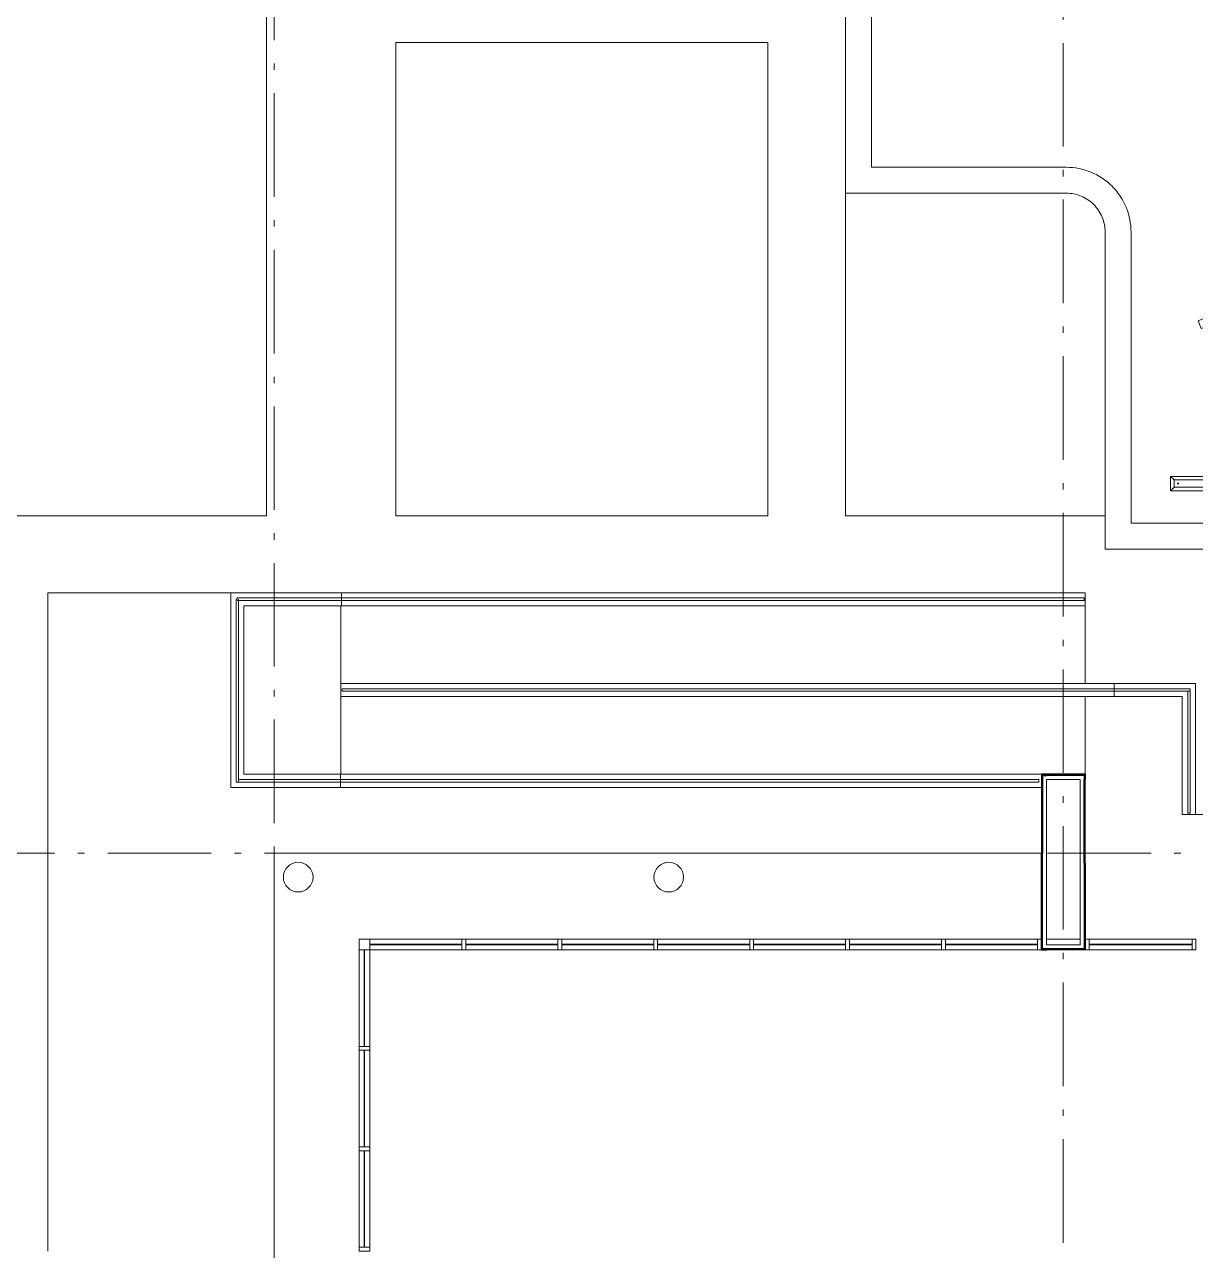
# Model space of a CAD drawing. Header units: metres. Extents: x -55 to 260, y -121 to 64.
# Drawn here: x -16.05 to 2.04, y 9.1 to 28.05 of the extents above; entities that cross this region are included whole.
import ezdxf

# ---------------------------------------------------------------- set-up
doc = ezdxf.new("R2010")
doc.units = ezdxf.units.M
doc.linetypes.add('01_Grid', pattern=[2.32, 1.6, -0.36, 0, -0.36])
for name, color, linetype, lineweight in [('0-1', 7, 'Continuous', 5), ('03EJES-1', 1, '01_Grid', 5), ('06MUR-2', 53, 'Continuous', 25), ('06MUREXT-1', 9, 'Continuous', 15), ('06MUREXT-2', 133, 'Continuous', 5), ('26VENT-1', 253, 'Continuous', 5), ('26VENT-2', 133, 'Continuous', 5), ('26VENT-3', 213, 'Continuous', 9), ('45ESTAC-1', 253, 'Continuous', 5), ('46BANQ-1', 253, 'Continuous', 5), ('54ESTRUCTURA-2', 253, 'Continuous', 5), ('54ESTRUCTURA-3', 213, 'Continuous', 9), ('55BARANDAL-1', 253, 'Continuous', 5), ('70LINEA-1', 254, 'Continuous', 5)]:
    doc.layers.add(name, color=color, linetype=linetype, lineweight=lineweight)

# ---------------------------------------------------------------- blocks, each defined once
blk = doc.blocks.new('System Panel - Glazed - Clear-7039937-A1 _ A700')
at = {"layer": '26VENT-2'}
for p, q in [((0.746, 0.003), (-0.746, 0.003)), ((-0.746, 0.003), (-0.746, -0.003)), ((0.746, -0.003), (0.746, 0.003)), ((-0.746, -0.003), (0.746, -0.003))]:
    blk.add_line(p, q, dxfattribs=at)
blk = doc.blocks.new('Rectangular Mullion - 60x167-7039930-A1 _ A700')
at = {"layer": '26VENT-1'}
for p, q in [((-10.882, 10.642), (-10.882, 9.151)), ((-10.715, 10.642), (-10.715, 9.151))]:
    blk.add_line(p, q, dxfattribs=at)
blk = doc.blocks.new('Rectangular Mullion - 60x167-7039931-A1 _ A700')
at = {"layer": '26VENT-1'}
for p, q in [((-10.882, 12.194), (-10.882, 10.702)), ((-10.715, 12.194), (-10.715, 10.702))]:
    blk.add_line(p, q, dxfattribs=at)
blk = doc.blocks.new('Rectangular Mullion - 60x167-7039281-A1 _ A700')
at = {"layer": '26VENT-3'}
for p, q in [((0, 0.0835), (-0.06, 0.0835)), ((-0.06, 0.0835), (-0.06, -0.0835)), ((0, -0.0835), (0, 0.0835)), ((-0.06, -0.0835), (0, -0.0835))]:
    blk.add_line(p, q, dxfattribs=at)
blk = doc.blocks.new('Rectangular Mullion - 60x167-7039271-A1 _ A700')
at = {"layer": '26VENT-3'}
for p, q in [((-0.03, 0.0835), (0.03, 0.0835)), ((-0.03, -0.0835), (-0.03, 0.0835)), ((0.03, 0.0835), (0.03, -0.0835)), ((0.03, -0.0835), (-0.03, -0.0835))]:
    blk.add_line(p, q, dxfattribs=at)
blk = doc.blocks.new('System Panel - Glazed - Clear-7717810-A1 _ A700')
at = {"layer": '26VENT-2'}
for p, q in [((0.711, 0.003), (-0.711, 0.003)), ((-0.711, 0.003), (-0.711, -0.003)), ((0.711, -0.003), (0.711, 0.003)), ((-0.711, -0.003), (0.711, -0.003))]:
    blk.add_line(p, q, dxfattribs=at)
blk = doc.blocks.new('Rectangular Mullion - 60x167-7717803-A1 _ A700')
at = {"layer": '26VENT-1'}
for p, q in [((-9.292, 13.912), (-10.715, 13.912)), ((-9.292, 13.745), (-10.715, 13.745))]:
    blk.add_line(p, q, dxfattribs=at)
blk = doc.blocks.new('Rectangular Mullion - 60x167-7717804-A1 _ A700')
at = {"layer": '26VENT-1'}
for p, q in [((-4.846, 13.912), (-6.268, 13.912)), ((-4.846, 13.745), (-6.268, 13.745))]:
    blk.add_line(p, q, dxfattribs=at)
blk = doc.blocks.new('Rectangular Mullion - 60x167-7717805-A1 _ A700')
at = {"layer": '26VENT-1'}
for p, q in [((-0.399, 13.912), (-1.821, 13.912)), ((-0.399, 13.745), (-1.821, 13.745))]:
    blk.add_line(p, q, dxfattribs=at)
blk = doc.blocks.new('Rectangular Mullion - 60x167-7039295-A1 _ A700')
at = {"layer": '26VENT-3'}
for p, q in [((-0.06, 0.0835), (0, 0.0835)), ((-0.06, -0.0835), (-0.06, 0.0835)), ((0, 0.0835), (0, -0.0835)), ((0, -0.0835), (-0.06, -0.0835))]:
    blk.add_line(p, q, dxfattribs=at)
blk = doc.blocks.new('Rectangular Mullion - 167x167-7717813-A1 _ A700')
at = {"layer": '26VENT-3'}
for p, q in [((0, 0.0835), (-0.167, 0.0835)), ((-0.167, 0.0835), (-0.167, -0.0835)), ((0, -0.0835), (0, 0.0835)), ((-0.167, -0.0835), (0, -0.0835))]:
    blk.add_line(p, q, dxfattribs=at)
blk = doc.blocks.new('Rectangular Mullion - 60x167-7039290-A1 _ A700')
at = {"layer": '26VENT-3'}
for p, q in [((-0.03, 0.0835), (0.03, 0.0835)), ((-0.03, -0.0835), (-0.03, 0.0835)), ((0.03, 0.0835), (0.03, -0.0835)), ((0.03, -0.0835), (-0.03, -0.0835))]:
    blk.add_line(p, q, dxfattribs=at)
blk = doc.blocks.new('Rectangular Mullion - 60x167-7039935-A1 _ A700')
at = {"layer": '26VENT-1'}
for p, q in [((-10.882, 13.745), (-10.882, 12.254)), ((-10.715, 13.745), (-10.715, 12.254))]:
    blk.add_line(p, q, dxfattribs=at)
blk = doc.blocks.new('System Panel - Glazed - Clear-7854488-A1 _ A700')
at = {"layer": '26VENT-2'}
for p, q in [((0.795, 0.003), (-0.795, 0.003)), ((-0.795, 0.003), (-0.795, -0.003)), ((0.795, -0.003), (0.795, 0.003)), ((-0.795, -0.003), (0.795, -0.003))]:
    blk.add_line(p, q, dxfattribs=at)
blk = doc.blocks.new('Rectangular Mullion - 60x167-7423848-A1 _ A700')
at = {"layer": '26VENT-1'}
for p, q in [((1.989, 13.912), (0.399, 13.912)), ((1.989, 13.745), (0.399, 13.745))]:
    blk.add_line(p, q, dxfattribs=at)
blk = doc.blocks.new('Rectangular Mullion - 60x167-7854496-A1 _ A700')
at = {"layer": '26VENT-3'}
for p, q in [((0, 0.0835), (-0.06, 0.0835)), ((-0.06, 0.0835), (-0.06, -0.0835)), ((0, -0.0835), (0, 0.0835)), ((-0.06, -0.0835), (0, -0.0835))]:
    blk.add_line(p, q, dxfattribs=at)
blk = doc.blocks.new('Rectangular Mullion - 60x167-7854486-A1 _ A700')
at = {"layer": '26VENT-3'}
for p, q in [((-0.03, 0.0835), (0.03, 0.0835)), ((-0.03, -0.0835), (-0.03, 0.0835)), ((0.03, 0.0835), (0.03, -0.0835)), ((0.03, -0.0835), (-0.03, -0.0835))]:
    blk.add_line(p, q, dxfattribs=at)
blk = doc.blocks.new('Round - Solid - 0_48m Diameter-7301407-A1 _ A700')
at = {"layer": '54ESTRUCTURA-3'}
for start, end in [(90, 180), (360, 90), (180, 360)]:
    blk.add_arc((0, 0), 0.229, start, end, dxfattribs=at)
blk = doc.blocks.new('Railing - Railing-7159708-A1 _ A700')
at = {"layer": '55BARANDAL-1'}
for p, q in [((-12.782, 19.165), (-12.782, 16.339)), ((-12.768, 19.165), (-12.782, 19.165)), ((-12.763, 19.165), (-12.768, 19.165)), ((-12.744, 16.339), (-12.744, 19.165)), ((-12.782, 16.339), (-12.768, 16.339)), ((-12.768, 16.339), (-12.763, 16.339)), ((-12.763, 16.339), (-12.744, 16.339)), ((-11.169, 16.377), (-12.744, 16.377)), ((-12.744, 16.377), (-12.744, 16.358)), ((-12.744, 16.358), (-12.744, 16.353)), ((-12.744, 16.353), (-12.744, 16.339)), ((-12.744, 16.339), (-11.169, 16.339)), ((-0.377, 16.377), (-11.169, 16.377)), ((-11.169, 16.339), (-0.377, 16.339)), ((-0.377, 16.358), (-0.377, 16.353))]:
    blk.add_line(p, q, dxfattribs=at)
at = {"layer": '55BARANDAL-1', "flags": 128}
for points in [[(-0.377, 16.377), (-0.377, 16.377), (-0.377, 16.375), (-0.377, 16.372), (-0.377, 16.368), (-0.377, 16.363), (-0.377, 16.358)], [(-0.377, 16.353), (-0.377, 16.349), (-0.377, 16.345), (-0.377, 16.342), (-0.377, 16.34), (-0.377, 16.339)]]:
    blk.add_lwpolyline(points, dxfattribs=at)
at = {"layer": '55BARANDAL-1'}
for points, knots in [([(-11.169, 16.377), (-11.169, 16.377), (-11.169, 16.377), (-11.169, 16.375), (-11.17, 16.372), (-11.17, 16.367), (-11.17, 16.362), (-11.17, 16.358)], [0, 0, 0, 0, 0.0833333, 0.1666667, 0.25, 0.3333333, 0.5, 0.5, 0.5, 0.5]), ([(-11.17, 16.353), (-11.17, 16.352), (-11.17, 16.347), (-11.169, 16.341), (-11.169, 16.339), (-11.169, 16.339)], [0.5833333, 0.5833333, 0.5833333, 0.5833333, 0.6666667, 0.8333333, 1, 1, 1, 1])]:
    blk.add_open_spline(points, degree=3, knots=knots, dxfattribs=at)
blk.add_open_spline([(-11.17, 16.358), (-11.17, 16.357), (-11.17, 16.355), (-11.17, 16.353)], degree=3, dxfattribs=at)
blk = doc.blocks.new('Railing - Railing-7160008-A1 _ A700')
at = {"layer": '55BARANDAL-1'}
for p, q in [((-11.153, 19.184), (-12.763, 19.184)), ((-12.763, 19.184), (-12.763, 19.165)), ((-12.763, 19.146), (-11.153, 19.146)), ((0.323, 19.184), (-11.153, 19.184)), ((-11.153, 19.146), (0.323, 19.146)), ((0.323, 19.165), (0.323, 19.16))]:
    blk.add_line(p, q, dxfattribs=at)
at = {"layer": '55BARANDAL-1', "flags": 128}
for points in [[(0.323, 19.184), (0.323, 19.183), (0.323, 19.181), (0.323, 19.178), (0.323, 19.174), (0.323, 19.17), (0.323, 19.165)], [(0.323, 19.16), (0.323, 19.155), (0.323, 19.151), (0.323, 19.148), (0.323, 19.146), (0.323, 19.146)]]:
    blk.add_lwpolyline(points, dxfattribs=at)
at = {"layer": '55BARANDAL-1'}
for points in [[(-11.152, 19.165), (-11.152, 19.168), (-11.152, 19.175), (-11.153, 19.182), (-11.153, 19.184), (-11.153, 19.184)], [(-11.153, 19.146), (-11.153, 19.146), (-11.153, 19.146), (-11.153, 19.148), (-11.153, 19.151), (-11.152, 19.155), (-11.152, 19.158), (-11.152, 19.16)], [(-11.152, 19.16), (-11.152, 19.161), (-11.152, 19.163), (-11.152, 19.165)]]:
    blk.add_open_spline(points, degree=3, dxfattribs=at)
blk = doc.blocks.new('Railing - Railing-7160235-A1 _ A700')
at = {"layer": '55BARANDAL-1'}
for p, q in [((0.787, 17.781), (-11.142, 17.781)), ((-11.142, 17.757), (-11.142, 17.762)), ((-11.142, 17.743), (0.787, 17.743)), ((1.96, 17.781), (0.787, 17.781)), ((0.787, 17.743), (1.96, 17.743)), ((1.922, 17.743), (1.922, 15.859)), ((1.936, 17.743), (1.922, 17.743)), ((1.941, 17.743), (1.936, 17.743)), ((1.96, 17.743), (1.941, 17.743)), ((1.96, 17.762), (1.96, 17.781)), ((1.96, 17.757), (1.96, 17.762)), ((1.96, 17.743), (1.96, 17.757)), ((1.96, 15.859), (1.96, 17.743)), ((1.922, 15.859), (1.936, 15.859)), ((1.936, 15.859), (1.941, 15.859)), ((1.941, 15.859), (1.96, 15.859))]:
    blk.add_line(p, q, dxfattribs=at)
at = {"layer": '55BARANDAL-1', "flags": 128}
for points in [[(-11.142, 17.762), (-11.142, 17.767), (-11.142, 17.771), (-11.142, 17.775), (-11.142, 17.778), (-11.142, 17.78), (-11.142, 17.781)], [(-11.142, 17.743), (-11.142, 17.743), (-11.142, 17.745), (-11.142, 17.748), (-11.142, 17.752), (-11.142, 17.757)]]:
    blk.add_lwpolyline(points, dxfattribs=at)
at = {"layer": '55BARANDAL-1'}
for points, knots in [([(0.787, 17.781), (0.787, 17.781), (0.786, 17.78), (0.786, 17.778), (0.786, 17.775), (0.786, 17.77), (0.786, 17.765), (0.786, 17.762)], [0, 0, 0, 0, 0.0833333, 0.1666667, 0.25, 0.3333333, 0.5, 0.5, 0.5, 0.5]), ([(0.786, 17.757), (0.786, 17.755), (0.786, 17.75), (0.786, 17.744), (0.786, 17.743), (0.787, 17.743)], [0.5833333, 0.5833333, 0.5833333, 0.5833333, 0.6666667, 0.8333333, 1, 1, 1, 1])]:
    blk.add_open_spline(points, degree=3, knots=knots, dxfattribs=at)
blk.add_open_spline([(0.786, 17.762), (0.786, 17.76), (0.786, 17.758), (0.786, 17.757)], degree=3, dxfattribs=at)
blk = doc.blocks.new('Parking Lot - Handicap - Handicap-7310902-A1 _ A700')
at = {"layer": '70LINEA-1'}
for p, q in [((4.346, 25.442), (4.346, 20.34)), ((4.446, 25.385), (4.446, 25.395)), ((4.452, 25.392), (4.446, 25.385)), ((4.446, 25.25), (4.544, 25.349)), ((4.446, 24.778), (4.446, 25.25)), ((4.864, 25.192), (4.446, 24.778)), ((4.446, 24.64), (4.955, 25.15)), ((5.288, 25.001), (4.446, 24.168)), ((4.446, 24.03), (5.375, 24.959)), ((5.446, 24.926), (5.446, 24.547)), ((5.546, 20.34), (5.546, 24.877)), ((4.446, 24.168), (4.446, 24.64)), ((5.446, 24.547), (4.446, 23.558)), ((4.446, 23.42), (5.446, 24.42)), ((5.446, 24.42), (5.446, 23.937)), ((4.446, 23.558), (4.446, 24.03)), ((5.446, 23.937), (4.446, 22.948)), ((2.817, 23.784), (2.962, 23.784)), ((4.446, 22.81), (5.446, 23.81)), ((5.446, 23.81), (5.446, 23.327)), ((2.324, 23.563), (2.082, 23.468)), ((2.469, 23.196), (2.324, 23.563)), ((2.399, 23.517), (2.491, 23.273)), ((2.082, 23.468), (2.13, 23.347)), ((2.13, 23.347), (2.251, 23.395)), ((2.251, 23.395), (2.13, 23.347)), ((2.251, 23.395), (2.38, 23.067)), ((4.446, 22.948), (4.446, 23.42)), ((5.446, 23.327), (4.446, 22.338)), ((2.973, 23.196), (2.469, 23.196)), ((3.091, 22.537), (2.973, 23.196)), ((3.272, 23.261), (3.272, 23.261)), ((4.446, 22.2), (5.446, 23.2)), ((5.446, 23.2), (5.446, 22.717)), ((2.38, 23.067), (2.865, 23.067)), ((2.865, 23.067), (2.38, 23.067)), ((2.887, 22.943), (2.587, 22.943)), ((2.587, 22.943), (2.587, 22.814)), ((2.865, 23.067), (2.887, 22.943)), ((3.044, 23.086), (3.07, 22.941)), ((2.587, 22.814), (2.904, 22.814)), ((2.904, 22.814), (2.587, 22.814)), ((2.904, 22.814), (2.939, 22.652)), ((4.446, 22.338), (4.446, 22.81)), ((5.446, 22.717), (4.446, 21.729)), ((4.446, 21.591), (5.446, 22.59)), ((5.446, 22.59), (5.446, 22.107)), ((2.833, 22.542), (2.833, 22.542)), ((3.09, 22.506), (3.09, 22.507)), ((4.446, 21.729), (4.446, 22.2)), ((5.446, 22.107), (4.446, 21.119)), ((4.446, 20.981), (5.446, 21.981)), ((5.446, 21.981), (5.446, 21.497)), ((4.446, 21.119), (4.446, 21.591)), ((5.446, 21.497), (4.446, 20.509)), ((4.515, 20.44), (5.446, 21.371)), ((5.446, 21.371), (5.446, 20.887)), ((1.656, 21.062), (3.436, 21.062)), ((1.656, 20.842), (1.656, 21.062)), ((1.656, 21.06), (1.656, 21.062)), ((1.711, 21.008), (1.656, 21.062)), ((1.656, 20.84), (1.656, 21.06)), ((3.381, 21.008), (3.436, 21.062)), ((3.436, 21.062), (3.436, 20.842)), ((1.656, 20.842), (1.711, 20.898)), ((3.436, 20.842), (1.656, 20.842)), ((1.656, 20.842), (1.656, 20.84)), ((1.711, 21.008), (1.711, 20.898)), ((3.381, 21.008), (1.711, 21.008)), ((1.711, 20.898), (3.381, 20.898)), ((1.764, 20.954), (1.763, 20.946)), ((1.778, 20.944), (1.779, 20.952)), ((3.314, 20.954), (3.313, 20.946)), ((3.328, 20.944), (3.329, 20.952)), ((3.381, 20.898), (3.381, 21.008)), ((3.381, 20.898), (3.436, 20.842)), ((3.436, 20.84), (3.436, 20.842)), ((4.446, 20.509), (4.446, 20.981)), ((5.446, 20.887), (4.993, 20.44)), ((3.436, 20.84), (1.656, 20.84)), ((5.125, 20.44), (5.446, 20.761)), ((5.446, 20.761), (5.446, 20.44)), ((4.346, 20.34), (5.546, 20.34)), ((4.993, 20.44), (4.515, 20.44)), ((5.446, 20.44), (5.125, 20.44))]:
    blk.add_line(p, q, dxfattribs=at)
for centre, major_axis, start_param, end_param in [((2.817, 23.325), (-0.456, 0.063), 2.292988, 5.990468), ((2.817, 23.325), (-0.327, 0.045), 2.470456, 6.57827), ((2.817, 23.324), (-0.327, 0.045), 3.644117, 5.795829), ((2.817, 23.324), (-0.456, 0.063), 3.096788, 3.257548), ((2.817, 23.324), (-0.456, 0.063), 2.292988, 2.614508), ((2.962, 22.524), (-0.129, 0.018), 5.025718, 9.660144), ((2.962, 22.524), (-0.129, 0.018), 6.055591, 6.283185), ((2.962, 22.524), (-0.129, 0.018), 0.586343, 2.604554), ((2.962, 22.524), (-0.129, 0.018), 3.141593, 3.376959), ((1.771, 20.953), (-0.00743, 0.00103), 4.850282, 7.991875), ((1.771, 20.953), (-0.00743, 0.00103), 1.70869, 4.850282), ((3.321, 20.953), (-0.00743, 0.00103), 4.850282, 7.991875), ((3.321, 20.953), (-0.00743, 0.00103), 1.70869, 4.850282)]:
    blk.add_ellipse(centre, major_axis=major_axis, ratio=0.999818, start_param=start_param, end_param=end_param, dxfattribs=at)
blk = doc.blocks.new('22011_AR_rvt-1-A1 _ A700')
at = {"layer": '06MUR-2'}
for p, q in [((-0.338, 16.46), (-0.339, 16.46)), ((-0.339, 16.46), (-0.339, 16.459)), ((-0.339, 16.459), (-0.338, 16.459)), ((-0.338, 16.46), (-0.338, 16.459)), ((-0.338, 16.459), (-0.335, 16.459)), ((-0.338, 16.459), (-0.338, 15.24)), ((-0.259, 16.46), (-0.335, 16.46)), ((-0.335, 16.459), (-0.335, 16.46)), ((-0.335, 16.459), (-0.259, 16.459)), ((-0.335, 16.456), (-0.322, 16.456)), ((-0.335, 16.456), (-0.335, 15.24)), ((-0.322, 16.456), (-0.259, 16.456)), ((-0.322, 16.443), (-0.259, 16.443)), ((-0.322, 16.443), (-0.322, 15.24)), ((0.338, 16.459), (-0.259, 16.459)), ((0.335, 16.456), (-0.259, 16.456)), ((0.322, 16.443), (-0.259, 16.443)), ((0.322, 16.443), (0.322, 16.38)), ((0.322, 15.24), (0.322, 16.38)), ((0.335, 16.456), (0.335, 16.443)), ((0.335, 16.443), (0.335, 16.38)), ((0.335, 15.24), (0.335, 16.38)), ((0.339, 16.46), (0.338, 16.46)), ((0.338, 16.46), (0.338, 16.459)), ((0.339, 16.459), (0.338, 16.459)), ((0.338, 16.459), (0.338, 16.456)), ((0.338, 16.456), (0.338, 16.38)), ((0.338, 16.456), (0.339, 16.456)), ((0.338, 15.24), (0.338, 16.38)), ((0.339, 16.459), (0.339, 16.46)), ((0.339, 16.38), (0.339, 16.456)), ((-0.338, 15.086), (-0.338, 15.24)), ((-0.335, 15.086), (-0.335, 15.24)), ((-0.322, 15.086), (-0.322, 15.24)), ((0.322, 15.086), (0.322, 15.24)), ((0.335, 15.086), (0.335, 15.24)), ((0.338, 15.086), (0.338, 15.24)), ((-0.338, 13.746), (-0.338, 15.086)), ((-0.335, 13.749), (-0.335, 15.086)), ((-0.322, 13.762), (-0.322, 15.086)), ((0.322, 15.086), (0.322, 13.825)), ((0.335, 15.086), (0.335, 13.825)), ((0.338, 15.086), (0.338, 13.825)), ((-0.338, 13.746), (-0.339, 13.746)), ((-0.339, 13.746), (-0.339, 13.745)), ((-0.339, 13.745), (-0.338, 13.745)), ((-0.338, 13.745), (-0.338, 13.746)), ((-0.335, 13.746), (-0.338, 13.746)), ((-0.322, 13.749), (-0.335, 13.749)), ((-0.259, 13.746), (-0.335, 13.746)), ((-0.335, 13.745), (-0.335, 13.746)), ((-0.335, 13.745), (-0.259, 13.745)), ((-0.259, 13.762), (-0.322, 13.762)), ((-0.259, 13.749), (-0.322, 13.749)), ((0.322, 13.762), (-0.259, 13.762)), ((0.335, 13.749), (-0.259, 13.749)), ((0.338, 13.746), (-0.259, 13.746)), ((0.322, 13.825), (0.322, 13.762)), ((0.335, 13.825), (0.335, 13.762)), ((0.335, 13.762), (0.335, 13.749)), ((0.338, 13.825), (0.338, 13.749)), ((0.338, 13.749), (0.338, 13.746)), ((0.339, 13.749), (0.338, 13.749)), ((0.339, 13.746), (0.338, 13.746)), ((0.338, 13.746), (0.338, 13.745)), ((0.338, 13.745), (0.339, 13.745)), ((0.339, 13.749), (0.339, 13.825)), ((0.339, 13.745), (0.339, 13.746))]:
    blk.add_line(p, q, dxfattribs=at)
at = {"layer": '06MUREXT-1'}
for p, q in [((-0.259, 16.46), (-0.339, 16.46)), ((-0.339, 16.46), (-0.339, 15.24)), ((0.339, 16.46), (-0.259, 16.46)), ((-0.259, 16.38), (0.259, 16.38)), ((-0.259, 15.24), (-0.259, 16.38)), ((0.259, 16.38), (0.259, 15.24)), ((0.339, 16.38), (0.339, 16.46)), ((0.339, 15.24), (0.339, 16.38)), ((-0.339, 15.24), (-0.339, 15.086)), ((-0.259, 15.086), (-0.259, 15.24)), ((0.259, 15.24), (0.259, 15.086)), ((0.339, 15.086), (0.339, 15.24)), ((-0.339, 15.086), (-0.339, 13.745)), ((-0.259, 13.825), (-0.259, 15.086)), ((0.259, 15.086), (0.259, 13.825)), ((0.339, 13.825), (0.339, 15.086)), ((-0.339, 13.745), (-0.259, 13.745)), ((0.259, 13.825), (-0.259, 13.825)), ((-0.259, 13.745), (0.339, 13.745)), ((0.339, 13.745), (0.339, 13.825))]:
    blk.add_line(p, q, dxfattribs=at)
at = {"layer": '06MUREXT-2'}
for p, q in [((-12.661, 19.266), (-11.153, 19.266)), ((-11.153, 19.266), (0.339, 19.266)), ((-11.153, 19.266), (-11.153, 19.183)), ((-11.153, 19.146), (-11.153, 19.063)), ((0.339, 19.266), (0.339, 19.063)), ((-11.153, 19.063), (-12.661, 19.063)), ((0.339, 19.063), (-11.153, 19.063)), ((-11.161, 17.863), (0.787, 17.863)), ((-11.161, 17.66), (-11.161, 17.863)), ((0.787, 17.863), (2.042, 17.863)), ((0.787, 17.863), (0.787, 17.78)), ((2.042, 17.863), (2.042, 17.66)), ((0.787, 17.66), (-11.161, 17.66)), ((0.787, 17.743), (0.787, 17.66)), ((1.839, 17.66), (0.787, 17.66)), ((1.839, 15.84), (1.839, 17.66)), ((2.042, 17.66), (2.042, 15.84)), ((-12.661, 16.46), (-11.169, 16.46)), ((-11.169, 16.46), (-0.339, 16.46)), ((-11.169, 16.377), (-11.169, 16.46)), ((-11.169, 16.257), (-11.169, 16.34)), ((-11.169, 16.257), (-12.661, 16.257)), ((-0.339, 16.257), (-11.169, 16.257)), ((1.839, 15.84), (2.042, 15.84))]:
    blk.add_line(p, q, dxfattribs=at)
at = {"layer": '46BANQ-1'}
for p, q in [((-15.692, 19.266), (-12.864, 19.266)), ((-15.692, 9.091), (-15.692, 19.266)), ((-11.161, 17.863), (-11.161, 19.063)), ((-11.161, 17.863), (-11.161, 19.063)), ((-11.161, 16.46), (-11.161, 17.66)), ((-11.161, 16.46), (-11.161, 17.66)), ((0.339, 17.66), (0.339, 16.456)), ((0.339, 17.66), (0.339, 16.46)), ((5.71, 15.84), (2.042, 15.84)), ((-12.192, 15.24), (-12.192, 9.101)), ((-0.339, 15.24), (-12.192, 15.24)), ((-12.192, 15.24), (-12.192, 9.101)), ((-0.339, 15.24), (-12.192, 15.24)), ((0.259, 13.912), (-0.259, 13.912)), ((-0.259, 13.912), (0.259, 13.912))]:
    blk.add_line(p, q, dxfattribs=at)
at = {"layer": '70LINEA-1'}
for p, q in [((-3.365, 36.021), (-3.365, 20.453)), ((-2.965, 25.84), (-2.965, 33.044)), ((-12.311, 20.453), (-12.311, 31.275)), ((-10.311, 27.767), (-10.311, 20.453)), ((-4.565, 27.767), (-10.311, 27.767)), ((-4.565, 20.453), (-4.565, 27.767)), ((0.046, 25.84), (-2.965, 25.84)), ((-3.365, 25.44), (0.046, 25.44)), ((0.646, 24.84), (0.646, 20.453)), ((1.046, 20.34), (1.046, 24.84)), ((-16.892, 20.453), (-12.311, 20.453)), ((-10.311, 20.453), (-4.565, 20.453)), ((-3.365, 20.453), (0.646, 20.453)), ((0.646, 20.453), (0.646, 19.94)), ((4.346, 20.34), (1.046, 20.34)), ((0.646, 19.94), (28.045, 19.94)), ((-15.692, 19.266), (-15.692, 9.091)), ((-12.864, 16.257), (-12.864, 19.266)), ((-12.661, 19.266), (-12.864, 19.266)), ((-12.661, 19.063), (-12.661, 16.46)), ((0.339, 17.863), (0.339, 19.063)), ((-12.864, 16.257), (-12.661, 16.257))]:
    blk.add_line(p, q, dxfattribs=at)
for points, knots in [([(0.828, 25.464), (0.805, 25.493), (0.692, 25.619), (0.494, 25.751), (0.242, 25.827), (0.112, 25.84), (0.046, 25.84)], [-0.5714286, -0.5714286, -0.5714286, -0.5714286, -0.5, -0.25, -0.125, 0, 0, 0, 0]), ([(0.046, 25.44), (0.086, 25.44), (0.164, 25.433), (0.315, 25.387), (0.481, 25.276), (0.593, 25.109), (0.638, 24.958), (0.646, 24.88), (0.646, 24.84)], [-1, -1, -1, -1, -0.875, -0.75, -0.5, -0.25, -0.125, 0, 0, 0, 0]), ([(0.99, 25.171), (0.984, 25.188), (0.944, 25.293), (0.886, 25.391), (0.828, 25.464)], [-0.7857143, -0.7857143, -0.7857143, -0.7857143, -0.75, -0.5714286, -0.5714286, -0.5714286, -0.5714286]), ([(1.046, 24.84), (1.046, 24.906), (1.035, 25.018), (1.005, 25.126), (0.99, 25.171)], [-1, -1, -1, -1, -0.875, -0.7857143, -0.7857143, -0.7857143, -0.7857143])]:
    blk.add_open_spline(points, degree=3, knots=knots, dxfattribs=at)
at = {"layer": '26VENT-1'}
for name, p, rotation in [('Rectangular Mullion - 167x167-7717813-A1 _ A700', (-10.882, 13.829), 180), ('Rectangular Mullion - 60x167-7854496-A1 _ A700', (0.339, 13.829), 180), ('System Panel - Glazed - Clear-7039937-A1 _ A700', (-10.798, 12.999), 89.99999999999991), ('System Panel - Glazed - Clear-7039937-A1 _ A700', (-10.798, 11.448), 89.99999999999991), ('System Panel - Glazed - Clear-7039937-A1 _ A700', (-10.798, 9.897), 89.99999999999991), ('Rectangular Mullion - 60x167-7039281-A1 _ A700', (-10.798, 9.091), 269.9999999999999)]:
    blk.add_blockref(name, p, dxfattribs=dict(at, rotation=rotation))
for name, p in [('Rectangular Mullion - 60x167-7717803-A1 _ A700', (0, 0)), ('System Panel - Glazed - Clear-7717810-A1 _ A700', (-10.004, 13.829)), ('Rectangular Mullion - 60x167-7717804-A1 _ A700', (-2.964, 0)), ('System Panel - Glazed - Clear-7717810-A1 _ A700', (-8.521, 13.829)), ('Rectangular Mullion - 60x167-7717804-A1 _ A700', (-1.482, 0)), ('System Panel - Glazed - Clear-7717810-A1 _ A700', (-7.039, 13.829)), ('Rectangular Mullion - 60x167-7717804-A1 _ A700', (0, 0)), ('System Panel - Glazed - Clear-7717810-A1 _ A700', (-5.557, 13.829)), ('Rectangular Mullion - 60x167-7717804-A1 _ A700', (1.482, 0)), ('System Panel - Glazed - Clear-7717810-A1 _ A700', (-4.075, 13.829)), ('Rectangular Mullion - 60x167-7717804-A1 _ A700', (2.964, 0)), ('System Panel - Glazed - Clear-7717810-A1 _ A700', (-2.592, 13.829)), ('Rectangular Mullion - 60x167-7717805-A1 _ A700', (0, 0)), ('System Panel - Glazed - Clear-7717810-A1 _ A700', (-1.11, 13.829)), ('Rectangular Mullion - 60x167-7423848-A1 _ A700', (0, 0)), ('System Panel - Glazed - Clear-7854488-A1 _ A700', (1.194, 13.829)), ('Rectangular Mullion - 60x167-7039935-A1 _ A700', (0, 0)), ('Rectangular Mullion - 60x167-7039931-A1 _ A700', (0, 0)), ('Rectangular Mullion - 60x167-7039930-A1 _ A700', (0, 0))]:
    blk.add_blockref(name, p, dxfattribs=at)
at = {"layer": '26VENT-1', "extrusion": (0, 0, -1)}
for name, p, rotation in [('Rectangular Mullion - 60x167-7039290-A1 _ A700', (9.262, 13.829), 180), ('Rectangular Mullion - 60x167-7039290-A1 _ A700', (7.78, 13.829), 180), ('Rectangular Mullion - 60x167-7039290-A1 _ A700', (6.298, 13.829), 180), ('Rectangular Mullion - 60x167-7039290-A1 _ A700', (4.816, 13.829), 180), ('Rectangular Mullion - 60x167-7039290-A1 _ A700', (3.333, 13.829), 180), ('Rectangular Mullion - 60x167-7039290-A1 _ A700', (1.851, 13.829), 180), ('Rectangular Mullion - 60x167-7039295-A1 _ A700', (0.339, 13.829), 180), ('Rectangular Mullion - 60x167-7854486-A1 _ A700', (-2.019, 13.829), 180), ('Rectangular Mullion - 60x167-7039271-A1 _ A700', (10.798, 12.224), 90.00000000000011), ('Rectangular Mullion - 60x167-7039271-A1 _ A700', (10.798, 10.672), 90.00000000000011)]:
    blk.add_blockref(name, p, dxfattribs=dict(at, rotation=rotation))
at = {"layer": '45ESTAC-1'}
blk.add_blockref('Parking Lot - Handicap - Handicap-7310902-A1 _ A700', (0, 0), dxfattribs=at)
at = {"layer": '54ESTRUCTURA-2'}
for p in [(-11.822, 14.87), (-6.096, 14.87)]:
    blk.add_blockref('Round - Solid - 0_48m Diameter-7301407-A1 _ A700', p, dxfattribs=at)
at = {"layer": '55BARANDAL-1'}
for name in ['Railing - Railing-7159708-A1 _ A700', 'Railing - Railing-7160008-A1 _ A700', 'Railing - Railing-7160235-A1 _ A700']:
    blk.add_blockref(name, (0, 0), dxfattribs=at)
blk = doc.blocks.new('Rectangular Mullion - 60x167-V394-A1 _ A700')
at = {"layer": '26VENT-1'}
for p, q in [((-10.882, 10.642), (-10.882, 9.151)), ((-10.715, 10.642), (-10.715, 9.151))]:
    blk.add_line(p, q, dxfattribs=at)
blk = doc.blocks.new('Rectangular Mullion - 60x167-V395-A1 _ A700')
at = {"layer": '26VENT-1'}
for p, q in [((-10.882, 12.194), (-10.882, 10.702)), ((-10.715, 12.194), (-10.715, 10.702))]:
    blk.add_line(p, q, dxfattribs=at)
blk = doc.blocks.new('Rectangular Mullion - 60x167-V396-A1 _ A700')
at = {"layer": '26VENT-1'}
for p, q in [((-10.882, 13.745), (-10.882, 12.254)), ((-10.715, 13.745), (-10.715, 12.254))]:
    blk.add_line(p, q, dxfattribs=at)
blk = doc.blocks.new('Railing - Railing-V441-A1 _ A700')
at = {"layer": '55BARANDAL-1'}
for p, q in [((-12.782, 19.165), (-12.782, 16.339)), ((-12.763, 19.165), (-12.782, 19.165)), ((-12.744, 16.339), (-12.744, 19.165)), ((-12.782, 16.339), (-12.763, 16.339)), ((-12.763, 16.339), (-12.758, 16.339)), ((-12.758, 16.339), (-12.744, 16.339)), ((-11.169, 16.377), (-12.744, 16.377)), ((-12.744, 16.377), (-12.744, 16.363)), ((-12.744, 16.363), (-12.744, 16.358)), ((-12.744, 16.358), (-12.744, 16.339)), ((-12.744, 16.339), (-11.169, 16.339)), ((-0.377, 16.377), (-11.169, 16.377)), ((-11.169, 16.339), (-0.377, 16.339)), ((-0.377, 16.363), (-0.377, 16.358))]:
    blk.add_line(p, q, dxfattribs=at)
at = {"layer": '55BARANDAL-1', "flags": 128}
for points in [[(-0.377, 16.377), (-0.377, 16.377), (-0.377, 16.375), (-0.377, 16.372), (-0.377, 16.368), (-0.377, 16.363)], [(-0.377, 16.358), (-0.377, 16.353), (-0.377, 16.349), (-0.377, 16.345), (-0.377, 16.342), (-0.377, 16.34), (-0.377, 16.339)]]:
    blk.add_lwpolyline(points, dxfattribs=at)
at = {"layer": '55BARANDAL-1'}
for points in [[(-11.169, 16.377), (-11.169, 16.377), (-11.169, 16.377), (-11.169, 16.375), (-11.17, 16.372), (-11.17, 16.368), (-11.17, 16.365), (-11.17, 16.363)], [(-11.17, 16.363), (-11.17, 16.362), (-11.17, 16.36), (-11.17, 16.358)], [(-11.17, 16.358), (-11.17, 16.355), (-11.17, 16.348), (-11.169, 16.341), (-11.169, 16.339), (-11.169, 16.339)]]:
    blk.add_open_spline(points, degree=3, dxfattribs=at)
blk = doc.blocks.new('Railing - Railing-V442-A1 _ A700')
at = {"layer": '55BARANDAL-1'}
for p, q in [((-11.153, 19.184), (-12.763, 19.184)), ((-12.763, 19.184), (-12.763, 19.17)), ((-12.763, 19.17), (-12.763, 19.165)), ((-12.763, 19.146), (-11.153, 19.146)), ((0.323, 19.184), (-11.153, 19.184)), ((-11.153, 19.146), (0.323, 19.146)), ((0.323, 19.17), (0.323, 19.165))]:
    blk.add_line(p, q, dxfattribs=at)
at = {"layer": '55BARANDAL-1', "flags": 128}
for points in [[(0.323, 19.184), (0.323, 19.183), (0.323, 19.181), (0.323, 19.178), (0.323, 19.174), (0.323, 19.17)], [(0.323, 19.165), (0.323, 19.16), (0.323, 19.155), (0.323, 19.151), (0.323, 19.148), (0.323, 19.146), (0.323, 19.146)]]:
    blk.add_lwpolyline(points, dxfattribs=at)
at = {"layer": '55BARANDAL-1'}
for points, knots in [([(-11.152, 19.17), (-11.152, 19.171), (-11.152, 19.176), (-11.153, 19.182), (-11.153, 19.184), (-11.153, 19.184)], [0.5833333, 0.5833333, 0.5833333, 0.5833333, 0.6666667, 0.8333333, 1, 1, 1, 1]), ([(-11.153, 19.146), (-11.153, 19.146), (-11.153, 19.146), (-11.153, 19.148), (-11.153, 19.151), (-11.152, 19.156), (-11.152, 19.161), (-11.152, 19.165)], [0, 0, 0, 0, 0.0833333, 0.1666667, 0.25, 0.3333333, 0.5, 0.5, 0.5, 0.5])]:
    blk.add_open_spline(points, degree=3, knots=knots, dxfattribs=at)
blk.add_open_spline([(-11.152, 19.165), (-11.152, 19.166), (-11.152, 19.168), (-11.152, 19.17)], degree=3, dxfattribs=at)
blk = doc.blocks.new('Railing - Railing-V443-A1 _ A700')
at = {"layer": '55BARANDAL-1'}
for p, q in [((0.787, 17.781), (-11.142, 17.781)), ((-11.142, 17.762), (-11.142, 17.767)), ((-11.142, 17.743), (0.787, 17.743)), ((1.96, 17.781), (0.787, 17.781)), ((0.787, 17.743), (1.96, 17.743)), ((1.922, 17.743), (1.922, 15.859)), ((1.941, 17.743), (1.922, 17.743)), ((1.945, 17.743), (1.941, 17.743)), ((1.96, 17.743), (1.945, 17.743)), ((1.96, 17.767), (1.96, 17.781)), ((1.96, 17.762), (1.96, 17.767)), ((1.96, 17.743), (1.96, 17.762)), ((1.96, 15.859), (1.96, 17.743)), ((1.922, 15.859), (1.941, 15.859)), ((1.941, 15.859), (1.945, 15.859)), ((1.945, 15.859), (1.96, 15.859))]:
    blk.add_line(p, q, dxfattribs=at)
at = {"layer": '55BARANDAL-1', "flags": 128}
for points in [[(-11.142, 17.767), (-11.142, 17.771), (-11.142, 17.775), (-11.142, 17.778), (-11.142, 17.78), (-11.142, 17.781)], [(-11.142, 17.743), (-11.142, 17.743), (-11.142, 17.745), (-11.142, 17.748), (-11.142, 17.752), (-11.142, 17.757), (-11.142, 17.762)]]:
    blk.add_lwpolyline(points, dxfattribs=at)
at = {"layer": '55BARANDAL-1'}
for points in [[(0.787, 17.781), (0.787, 17.781), (0.786, 17.78), (0.786, 17.778), (0.786, 17.775), (0.786, 17.771), (0.786, 17.768), (0.786, 17.767)], [(0.786, 17.767), (0.786, 17.765), (0.786, 17.763), (0.786, 17.762)], [(0.786, 17.762), (0.786, 17.758), (0.786, 17.752), (0.786, 17.744), (0.786, 17.743), (0.787, 17.743)]]:
    blk.add_open_spline(points, degree=3, dxfattribs=at)
blk = doc.blocks.new('Parking Lot - Handicap - Handicap-V603-A1 _ A700')
at = {"layer": '70LINEA-1'}
for p, q in [((4.346, 25.442), (4.346, 20.34)), ((4.446, 25.385), (4.446, 25.395)), ((4.452, 25.392), (4.446, 25.385)), ((4.446, 25.25), (4.544, 25.349)), ((4.446, 24.778), (4.446, 25.25)), ((4.864, 25.192), (4.446, 24.778)), ((4.446, 24.64), (4.955, 25.15)), ((5.288, 25.001), (4.446, 24.168)), ((4.446, 24.03), (5.375, 24.959)), ((5.446, 24.926), (5.446, 24.547)), ((5.546, 20.34), (5.546, 24.877)), ((4.446, 24.168), (4.446, 24.64)), ((5.446, 24.547), (4.446, 23.558)), ((4.446, 23.42), (5.446, 24.42)), ((5.446, 24.42), (5.446, 23.937)), ((4.446, 23.558), (4.446, 24.03)), ((5.446, 23.937), (4.446, 22.948)), ((2.817, 23.784), (2.962, 23.784)), ((4.446, 22.81), (5.446, 23.81)), ((5.446, 23.81), (5.446, 23.327)), ((2.324, 23.563), (2.082, 23.468)), ((2.469, 23.196), (2.324, 23.563)), ((2.399, 23.517), (2.491, 23.273)), ((2.082, 23.468), (2.13, 23.347)), ((2.13, 23.347), (2.251, 23.395)), ((2.251, 23.395), (2.13, 23.347)), ((2.251, 23.395), (2.38, 23.067)), ((4.446, 22.948), (4.446, 23.42)), ((5.446, 23.327), (4.446, 22.338)), ((2.973, 23.196), (2.469, 23.196)), ((3.091, 22.537), (2.973, 23.196)), ((3.272, 23.261), (3.272, 23.261)), ((4.446, 22.2), (5.446, 23.2)), ((5.446, 23.2), (5.446, 22.717)), ((2.38, 23.067), (2.865, 23.067)), ((2.865, 23.067), (2.38, 23.067)), ((2.887, 22.943), (2.587, 22.943)), ((2.587, 22.943), (2.587, 22.814)), ((2.865, 23.067), (2.887, 22.943)), ((3.044, 23.086), (3.07, 22.941)), ((2.587, 22.814), (2.904, 22.814)), ((2.904, 22.814), (2.587, 22.814)), ((2.904, 22.814), (2.939, 22.652)), ((4.446, 22.338), (4.446, 22.81)), ((5.446, 22.717), (4.446, 21.729)), ((4.446, 21.591), (5.446, 22.59)), ((5.446, 22.59), (5.446, 22.107)), ((2.833, 22.542), (2.833, 22.542)), ((3.09, 22.506), (3.09, 22.507)), ((4.446, 21.729), (4.446, 22.2)), ((5.446, 22.107), (4.446, 21.119)), ((4.446, 20.981), (5.446, 21.981)), ((5.446, 21.981), (5.446, 21.497)), ((4.446, 21.119), (4.446, 21.591)), ((5.446, 21.497), (4.446, 20.509)), ((4.515, 20.44), (5.446, 21.371)), ((5.446, 21.371), (5.446, 20.887)), ((1.656, 21.062), (3.436, 21.062)), ((1.656, 20.842), (1.656, 21.062)), ((1.656, 21.06), (1.656, 21.062)), ((1.711, 21.008), (1.656, 21.062)), ((1.656, 20.84), (1.656, 21.06)), ((3.381, 21.008), (3.436, 21.062)), ((3.436, 21.062), (3.436, 20.842)), ((1.656, 20.842), (1.711, 20.898)), ((3.436, 20.842), (1.656, 20.842)), ((1.656, 20.842), (1.656, 20.84)), ((1.711, 21.008), (1.711, 20.898)), ((3.381, 21.008), (1.711, 21.008)), ((1.711, 20.898), (3.381, 20.898)), ((1.764, 20.954), (1.763, 20.946)), ((1.778, 20.944), (1.779, 20.952)), ((3.314, 20.954), (3.313, 20.946)), ((3.328, 20.944), (3.329, 20.952)), ((3.381, 20.898), (3.381, 21.008)), ((3.381, 20.898), (3.436, 20.842)), ((3.436, 20.84), (3.436, 20.842)), ((4.446, 20.509), (4.446, 20.981)), ((5.446, 20.887), (4.993, 20.44)), ((3.436, 20.84), (1.656, 20.84)), ((5.125, 20.44), (5.446, 20.761)), ((5.446, 20.761), (5.446, 20.44)), ((4.346, 20.34), (5.546, 20.34)), ((4.993, 20.44), (4.515, 20.44)), ((5.446, 20.44), (5.125, 20.44))]:
    blk.add_line(p, q, dxfattribs=at)
for centre, major_axis, start_param, end_param in [((2.817, 23.325), (-0.456, 0.063), 2.292988, 5.990468), ((2.817, 23.325), (-0.327, 0.045), 2.470456, 6.57827), ((2.817, 23.324), (-0.327, 0.045), 3.644117, 5.795829), ((2.817, 23.324), (-0.456, 0.063), 3.096788, 3.257548), ((2.817, 23.324), (-0.456, 0.063), 2.292988, 2.614508), ((2.962, 22.524), (-0.129, 0.018), 5.025718, 9.660144), ((2.962, 22.524), (-0.129, 0.018), 6.055591, 6.283185), ((2.962, 22.524), (-0.129, 0.018), 0.586343, 2.604554), ((2.962, 22.524), (-0.129, 0.018), 3.141593, 3.376959), ((1.771, 20.953), (-0.00743, 0.00103), 4.850282, 7.991875), ((1.771, 20.953), (-0.00743, 0.00103), 1.70869, 4.850282), ((3.321, 20.953), (-0.00743, 0.00103), 4.850282, 7.991875), ((3.321, 20.953), (-0.00743, 0.00103), 1.70869, 4.850282)]:
    blk.add_ellipse(centre, major_axis=major_axis, ratio=0.999818, start_param=start_param, end_param=end_param, dxfattribs=at)
blk = doc.blocks.new('22011_AR_rvt-2-A1 _ A700')
at = {"layer": '06MUR-2'}
for p, q in [((-0.338, 16.46), (-0.339, 16.46)), ((-0.339, 16.46), (-0.339, 16.459)), ((-0.339, 16.459), (-0.338, 16.459)), ((-0.338, 16.46), (-0.338, 16.459)), ((-0.338, 16.459), (-0.335, 16.459)), ((-0.338, 16.459), (-0.338, 15.24)), ((-0.259, 16.46), (-0.335, 16.46)), ((-0.335, 16.459), (-0.335, 16.46)), ((-0.335, 16.459), (-0.259, 16.459)), ((-0.335, 16.456), (-0.322, 16.456)), ((-0.335, 16.456), (-0.335, 15.24)), ((-0.322, 16.456), (-0.259, 16.456)), ((-0.322, 16.443), (-0.259, 16.443)), ((-0.322, 16.443), (-0.322, 15.24)), ((0.338, 16.459), (-0.259, 16.459)), ((0.335, 16.456), (-0.259, 16.456)), ((0.322, 16.443), (-0.259, 16.443)), ((0.322, 16.443), (0.322, 16.38)), ((0.322, 15.24), (0.322, 16.38)), ((0.335, 16.456), (0.335, 16.443)), ((0.335, 16.443), (0.335, 16.38)), ((0.335, 15.24), (0.335, 16.38)), ((0.339, 16.46), (0.338, 16.46)), ((0.338, 16.46), (0.338, 16.459)), ((0.339, 16.459), (0.338, 16.459)), ((0.338, 16.459), (0.338, 16.456)), ((0.338, 16.456), (0.338, 16.38)), ((0.338, 16.456), (0.339, 16.456)), ((0.338, 15.24), (0.338, 16.38)), ((0.339, 16.459), (0.339, 16.46)), ((0.339, 16.38), (0.339, 16.456)), ((-0.338, 15.086), (-0.338, 15.24)), ((-0.335, 15.086), (-0.335, 15.24)), ((-0.322, 15.086), (-0.322, 15.24)), ((0.322, 15.086), (0.322, 15.24)), ((0.335, 15.086), (0.335, 15.24)), ((0.338, 15.086), (0.338, 15.24)), ((-0.338, 13.746), (-0.338, 15.086)), ((-0.335, 13.749), (-0.335, 15.086)), ((-0.322, 13.762), (-0.322, 15.086)), ((0.322, 15.086), (0.322, 13.825)), ((0.335, 15.086), (0.335, 13.825)), ((0.338, 15.086), (0.338, 13.825)), ((-0.338, 13.746), (-0.339, 13.746)), ((-0.339, 13.746), (-0.339, 13.745)), ((-0.339, 13.745), (-0.338, 13.745)), ((-0.338, 13.745), (-0.338, 13.746)), ((-0.335, 13.746), (-0.338, 13.746)), ((-0.322, 13.749), (-0.335, 13.749)), ((-0.259, 13.746), (-0.335, 13.746)), ((-0.335, 13.745), (-0.335, 13.746)), ((-0.335, 13.745), (-0.259, 13.745)), ((-0.259, 13.762), (-0.322, 13.762)), ((-0.259, 13.749), (-0.322, 13.749)), ((0.322, 13.762), (-0.259, 13.762)), ((0.335, 13.749), (-0.259, 13.749)), ((0.338, 13.746), (-0.259, 13.746)), ((0.322, 13.825), (0.322, 13.762)), ((0.335, 13.825), (0.335, 13.762)), ((0.335, 13.762), (0.335, 13.749)), ((0.338, 13.825), (0.338, 13.749)), ((0.338, 13.749), (0.338, 13.746)), ((0.339, 13.749), (0.338, 13.749)), ((0.339, 13.746), (0.338, 13.746)), ((0.338, 13.746), (0.338, 13.745)), ((0.338, 13.745), (0.339, 13.745)), ((0.339, 13.749), (0.339, 13.825)), ((0.339, 13.745), (0.339, 13.746))]:
    blk.add_line(p, q, dxfattribs=at)
at = {"layer": '06MUREXT-1'}
for p, q in [((-0.259, 16.46), (-0.339, 16.46)), ((-0.339, 16.46), (-0.339, 15.24)), ((0.339, 16.46), (-0.259, 16.46)), ((-0.259, 16.38), (0.259, 16.38)), ((-0.259, 15.24), (-0.259, 16.38)), ((0.259, 16.38), (0.259, 15.24)), ((0.339, 16.38), (0.339, 16.46)), ((0.339, 15.24), (0.339, 16.38)), ((-0.339, 15.24), (-0.339, 15.086)), ((-0.259, 15.086), (-0.259, 15.24)), ((0.259, 15.24), (0.259, 15.086)), ((0.339, 15.086), (0.339, 15.24)), ((-0.339, 15.086), (-0.339, 13.745)), ((-0.259, 13.825), (-0.259, 15.086)), ((0.259, 15.086), (0.259, 13.825)), ((0.339, 13.825), (0.339, 15.086)), ((-0.339, 13.745), (-0.259, 13.745)), ((0.259, 13.825), (-0.259, 13.825)), ((-0.259, 13.745), (0.339, 13.745)), ((0.339, 13.745), (0.339, 13.825))]:
    blk.add_line(p, q, dxfattribs=at)
at = {"layer": '06MUREXT-2'}
for p, q in [((-12.661, 19.266), (-11.153, 19.266)), ((-11.153, 19.266), (0.339, 19.266)), ((-11.153, 19.266), (-11.153, 19.183)), ((-11.153, 19.146), (-11.153, 19.063)), ((0.339, 19.266), (0.339, 19.063)), ((-11.153, 19.063), (-12.661, 19.063)), ((0.339, 19.063), (-11.153, 19.063)), ((-11.161, 17.863), (0.787, 17.863)), ((-11.161, 17.66), (-11.161, 17.863)), ((0.787, 17.863), (2.042, 17.863)), ((0.787, 17.863), (0.787, 17.78)), ((2.042, 17.863), (2.042, 17.66)), ((0.787, 17.66), (-11.161, 17.66)), ((0.787, 17.743), (0.787, 17.66)), ((1.839, 17.66), (0.787, 17.66)), ((1.839, 15.84), (1.839, 17.66)), ((2.042, 17.66), (2.042, 15.84)), ((-12.661, 16.46), (-11.169, 16.46)), ((-11.169, 16.46), (-0.339, 16.46)), ((-11.169, 16.377), (-11.169, 16.46)), ((-11.169, 16.257), (-11.169, 16.34)), ((-11.169, 16.257), (-12.661, 16.257)), ((-0.339, 16.257), (-11.169, 16.257)), ((1.839, 15.84), (2.042, 15.84))]:
    blk.add_line(p, q, dxfattribs=at)
at = {"layer": '46BANQ-1'}
for p, q in [((-15.692, 19.266), (-12.864, 19.266)), ((-15.692, 9.091), (-15.692, 19.266)), ((-11.161, 17.863), (-11.161, 19.063)), ((-11.161, 17.863), (-11.161, 19.063)), ((-11.161, 16.46), (-11.161, 17.66)), ((-11.161, 16.46), (-11.161, 17.66)), ((0.339, 17.66), (0.339, 16.456)), ((0.339, 17.66), (0.339, 16.46)), ((5.71, 15.84), (2.042, 15.84)), ((-12.192, 15.24), (-12.192, 9.101)), ((-0.339, 15.24), (-12.192, 15.24)), ((-12.192, 15.24), (-12.192, 9.101)), ((-0.339, 15.24), (-12.192, 15.24)), ((0.259, 13.912), (-0.259, 13.912)), ((-0.259, 13.912), (0.259, 13.912))]:
    blk.add_line(p, q, dxfattribs=at)
at = {"layer": '70LINEA-1'}
for p, q in [((-3.365, 36.021), (-3.365, 20.453)), ((-2.965, 25.84), (-2.965, 33.044)), ((-12.311, 20.453), (-12.311, 31.275)), ((-10.311, 27.767), (-10.311, 20.453)), ((-4.565, 27.767), (-10.311, 27.767)), ((-4.565, 20.453), (-4.565, 27.767)), ((0.046, 25.84), (-2.965, 25.84)), ((-3.365, 25.44), (0.046, 25.44)), ((0.646, 24.84), (0.646, 20.453)), ((1.046, 20.34), (1.046, 24.84)), ((-16.892, 20.453), (-12.311, 20.453)), ((-10.311, 20.453), (-4.565, 20.453)), ((-3.365, 20.453), (0.646, 20.453)), ((0.646, 20.453), (0.646, 19.94)), ((4.346, 20.34), (1.046, 20.34)), ((0.646, 19.94), (28.045, 19.94)), ((-15.692, 19.266), (-15.692, 9.091)), ((-12.864, 16.257), (-12.864, 19.266)), ((-12.661, 19.266), (-12.864, 19.266)), ((-12.661, 19.063), (-12.661, 16.46)), ((0.339, 17.863), (0.339, 19.063)), ((-12.864, 16.257), (-12.661, 16.257))]:
    blk.add_line(p, q, dxfattribs=at)
for points, knots in [([(0.828, 25.464), (0.805, 25.493), (0.692, 25.619), (0.494, 25.751), (0.242, 25.827), (0.112, 25.84), (0.046, 25.84)], [-0.5714286, -0.5714286, -0.5714286, -0.5714286, -0.5, -0.25, -0.125, 0, 0, 0, 0]), ([(0.046, 25.44), (0.086, 25.44), (0.164, 25.433), (0.315, 25.387), (0.481, 25.276), (0.593, 25.109), (0.638, 24.958), (0.646, 24.88), (0.646, 24.84)], [-1, -1, -1, -1, -0.875, -0.75, -0.5, -0.25, -0.125, 0, 0, 0, 0]), ([(0.99, 25.171), (0.984, 25.188), (0.944, 25.293), (0.886, 25.391), (0.828, 25.464)], [-0.7857143, -0.7857143, -0.7857143, -0.7857143, -0.75, -0.5714286, -0.5714286, -0.5714286, -0.5714286]), ([(1.046, 24.84), (1.046, 24.906), (1.035, 25.018), (1.005, 25.126), (0.99, 25.171)], [-1, -1, -1, -1, -0.875, -0.7857143, -0.7857143, -0.7857143, -0.7857143])]:
    blk.add_open_spline(points, degree=3, knots=knots, dxfattribs=at)
at = {"layer": '26VENT-1'}
for name, p, rotation in [('Rectangular Mullion - 167x167-7717813-A1 _ A700', (-10.882, 13.829), 180), ('Rectangular Mullion - 60x167-7854496-A1 _ A700', (0.339, 13.829), 180), ('System Panel - Glazed - Clear-7039937-A1 _ A700', (-10.798, 12.999), 89.99999999999991), ('System Panel - Glazed - Clear-7039937-A1 _ A700', (-10.798, 11.448), 89.99999999999991), ('System Panel - Glazed - Clear-7039937-A1 _ A700', (-10.798, 9.897), 89.99999999999991), ('Rectangular Mullion - 60x167-7039281-A1 _ A700', (-10.798, 9.091), 269.9999999999999)]:
    blk.add_blockref(name, p, dxfattribs=dict(at, rotation=rotation))
for name, p in [('Rectangular Mullion - 60x167-7717803-A1 _ A700', (0, 0)), ('System Panel - Glazed - Clear-7717810-A1 _ A700', (-10.004, 13.829)), ('Rectangular Mullion - 60x167-7717804-A1 _ A700', (-2.964, 0)), ('System Panel - Glazed - Clear-7717810-A1 _ A700', (-8.521, 13.829)), ('Rectangular Mullion - 60x167-7717804-A1 _ A700', (-1.482, 0)), ('System Panel - Glazed - Clear-7717810-A1 _ A700', (-7.039, 13.829)), ('Rectangular Mullion - 60x167-7717804-A1 _ A700', (0, 0)), ('System Panel - Glazed - Clear-7717810-A1 _ A700', (-5.557, 13.829)), ('Rectangular Mullion - 60x167-7717804-A1 _ A700', (1.482, 0)), ('System Panel - Glazed - Clear-7717810-A1 _ A700', (-4.075, 13.829)), ('Rectangular Mullion - 60x167-7717804-A1 _ A700', (2.964, 0)), ('System Panel - Glazed - Clear-7717810-A1 _ A700', (-2.592, 13.829)), ('Rectangular Mullion - 60x167-7717805-A1 _ A700', (0, 0)), ('System Panel - Glazed - Clear-7717810-A1 _ A700', (-1.11, 13.829)), ('Rectangular Mullion - 60x167-7423848-A1 _ A700', (0, 0)), ('System Panel - Glazed - Clear-7854488-A1 _ A700', (1.194, 13.829)), ('Rectangular Mullion - 60x167-V396-A1 _ A700', (0, 0)), ('Rectangular Mullion - 60x167-V395-A1 _ A700', (0, 0)), ('Rectangular Mullion - 60x167-V394-A1 _ A700', (0, 0))]:
    blk.add_blockref(name, p, dxfattribs=at)
at = {"layer": '26VENT-1', "extrusion": (0, 0, -1)}
for name, p, rotation in [('Rectangular Mullion - 60x167-7039290-A1 _ A700', (9.262, 13.829), 180), ('Rectangular Mullion - 60x167-7039290-A1 _ A700', (7.78, 13.829), 180), ('Rectangular Mullion - 60x167-7039290-A1 _ A700', (6.298, 13.829), 180), ('Rectangular Mullion - 60x167-7039290-A1 _ A700', (4.816, 13.829), 180), ('Rectangular Mullion - 60x167-7039290-A1 _ A700', (3.333, 13.829), 180), ('Rectangular Mullion - 60x167-7039290-A1 _ A700', (1.851, 13.829), 180), ('Rectangular Mullion - 60x167-7039295-A1 _ A700', (0.339, 13.829), 180), ('Rectangular Mullion - 60x167-7854486-A1 _ A700', (-2.019, 13.829), 180), ('Rectangular Mullion - 60x167-7039271-A1 _ A700', (10.798, 12.224), 90.00000000000011), ('Rectangular Mullion - 60x167-7039271-A1 _ A700', (10.798, 10.672), 90.00000000000011)]:
    blk.add_blockref(name, p, dxfattribs=dict(at, rotation=rotation))
at = {"layer": '45ESTAC-1'}
blk.add_blockref('Parking Lot - Handicap - Handicap-V603-A1 _ A700', (0, 0), dxfattribs=at)
at = {"layer": '54ESTRUCTURA-2'}
for p in [(-11.822, 14.87), (-6.096, 14.87)]:
    blk.add_blockref('Round - Solid - 0_48m Diameter-7301407-A1 _ A700', p, dxfattribs=at)
at = {"layer": '55BARANDAL-1'}
for name in ['Railing - Railing-V441-A1 _ A700', 'Railing - Railing-V442-A1 _ A700', 'Railing - Railing-V443-A1 _ A700']:
    blk.add_blockref(name, (0, 0), dxfattribs=at)

msp = doc.modelspace()

# ---------------------------------------------------------------- linework, layer by layer
at = {"layer": '03EJES-1'}
for p, q in [((-12.192, -117.3961), (-12.192, 60.3168)), ((0, -60.96), (0, 60.3168)), ((255.455, 15.241), (-51.4051, 15.241))]:
    msp.add_line(p, q, dxfattribs=at)

# ---------------------------------------------------------------- block references
at = {"layer": '0-1'}
for name in ['22011_AR_rvt-2-A1 _ A700', '22011_AR_rvt-1-A1 _ A700']:
    msp.add_blockref(name, (0, 0), dxfattribs=at)

doc.saveas('drawing.dxf')
